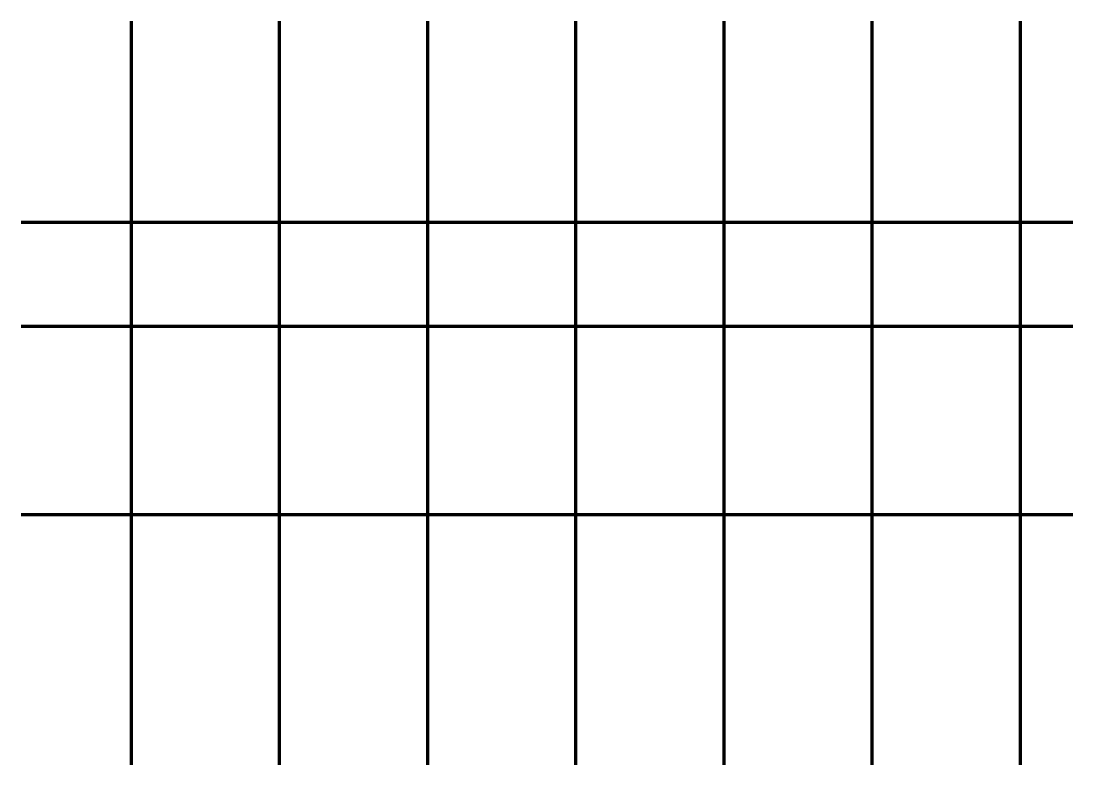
# Model space of a CAD drawing. Header units: millimetres. Extents: x 7.2 to 28.5, y 9.1 to 24.1.
import ezdxf

# ---------------------------------------------------------------- set-up
doc = ezdxf.new("R2010")
doc.units = ezdxf.units.MM
doc.layers.add('freecad trace layer', color=30, linetype='Continuous', lineweight=100)

# ---------------------------------------------------------------- blocks, each defined once
blk = doc.blocks.new('A$C466362141')
at = {"layer": 'freecad trace layer'}
for p, q in [((2.227, 15.05), (2.227, 0)), ((5.227, 15.05), (5.227, 0)), ((8.227, 15.05), (8.227, 0)), ((11.227, 15.05), (11.227, 0)), ((14.227, 15.05), (14.227, 0)), ((17.227, 15.05), (17.227, 0)), ((20.227, 15.05), (20.227, 0)), ((0, 10.98), (21.297, 10.98)), ((0, 8.875), (21.297, 8.875)), ((0, 5.07), (21.297, 5.07))]:
    blk.add_line(p, q, dxfattribs=at)

msp = doc.modelspace()

# ---------------------------------------------------------------- block references
msp.add_blockref('A$C466362141', (7.166, 9.074))

doc.saveas('drawing.dxf')
